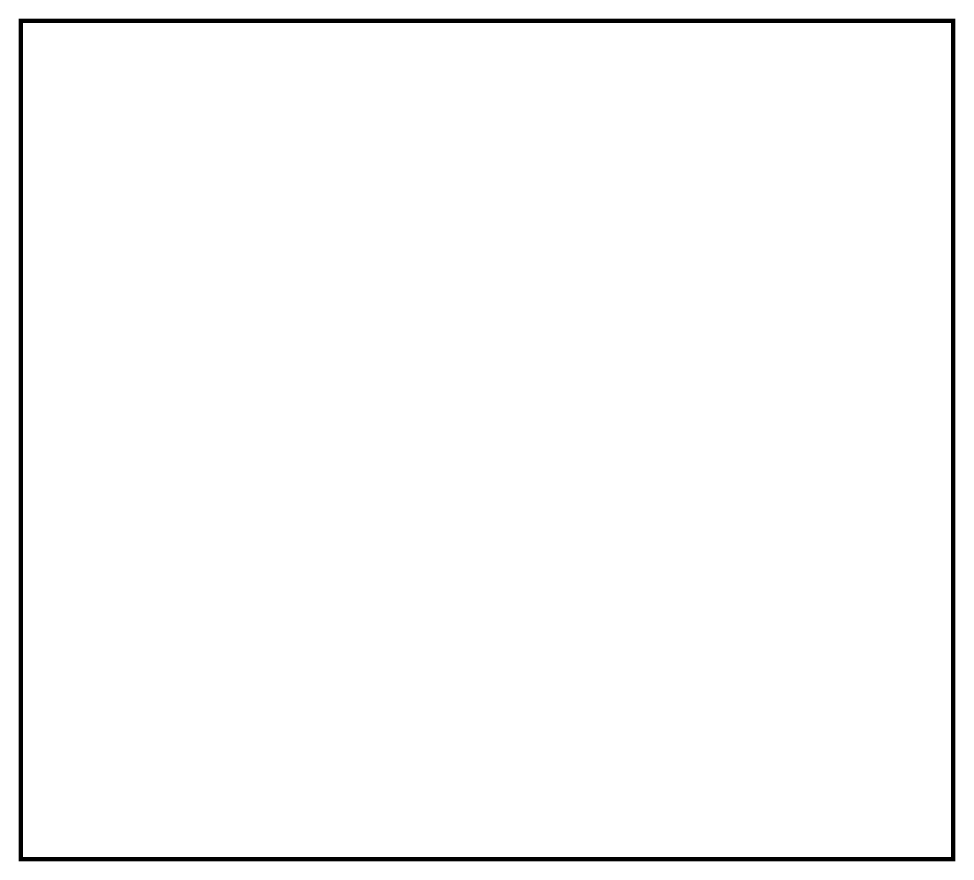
# Model space of a CAD drawing. Header units: feet. Extents: x 6004104 to 6016731, y 2110591 to 2121955.
import ezdxf

# ---------------------------------------------------------------- set-up
doc = ezdxf.new("R2010")
doc.units = ezdxf.units.FT
doc.header["$MEASUREMENT"] = 0

msp = doc.modelspace()

# ---------------------------------------------------------------- linework, layer by layer
at = {"color": 1, "const_width": 56.2}
msp.add_lwpolyline([(6004132, 2121927), (6016703, 2121927), (6016703, 2110619), (6004132, 2110619)], close=True, dxfattribs=at)

doc.saveas('drawing.dxf')
